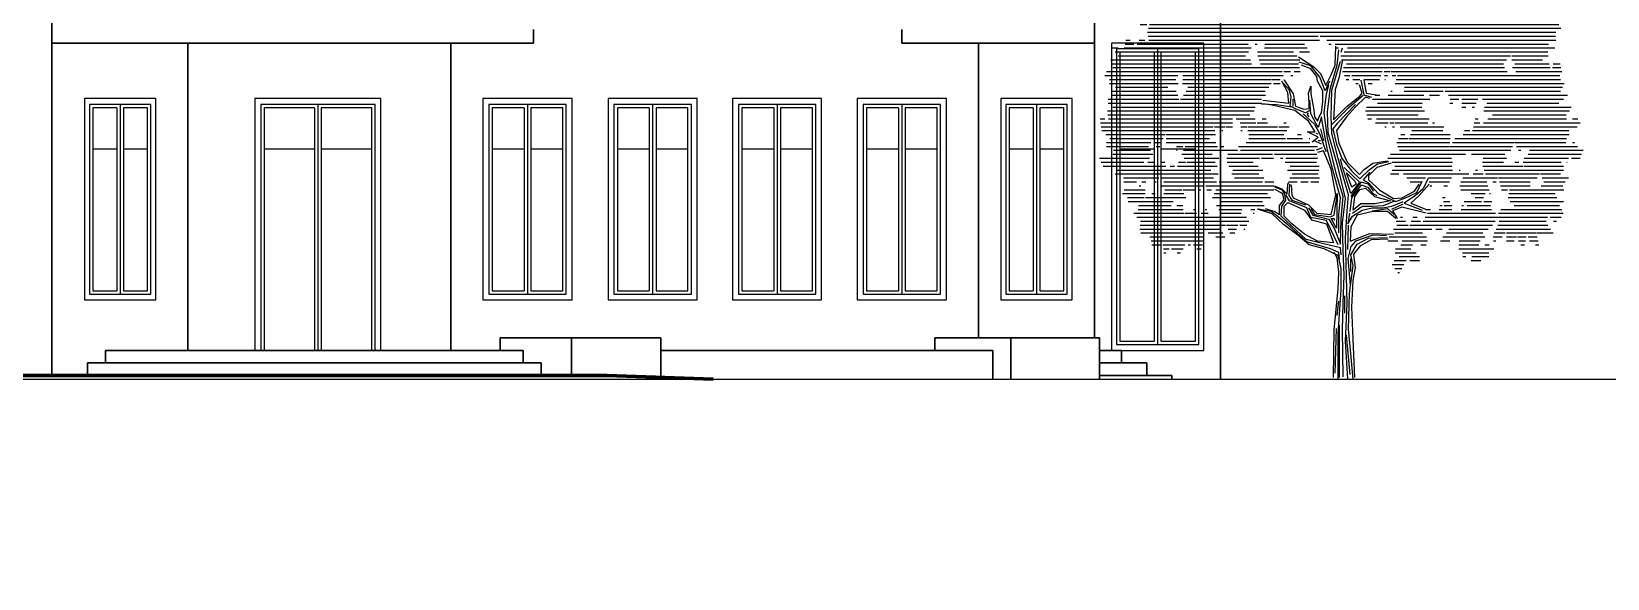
# Model space of a CAD drawing. Header units: inches. Extents: x -634 to 3638, y -6930911 to 5552.
# Drawn here: x 2201.19 to 2219.44, y 3390.97 to 3397.31 of the extents above; entities that cross this region are included whole.
import ezdxf

# ---------------------------------------------------------------- set-up
doc = ezdxf.new("R2010")
doc.units = ezdxf.units.IN
doc.header["$MEASUREMENT"] = 0
doc.linetypes.add('Dashed', pattern=[1128.888893, 564.444447, -564.444447])
doc.layers.add('derevo', color=7, linetype='Continuous')
doc.layers.add('развертка', color=7, linetype='Continuous')
for name, color, linetype, lineweight in [('ELEV', 134, 'Continuous', 18), ('WALLS', 7, 'Continuous', 70), ('фасады', 7, 'Continuous', 30), ('фасады2', 7, 'Continuous', 25)]:
    doc.layers.add(name, color=color, linetype=linetype, lineweight=lineweight)

# ---------------------------------------------------------------- blocks, each defined once
blk = doc.blocks.new('*X21')
at = {"color": 0, "linetype": 'ByBlock'}
for p, q in [((166.432, 82), (166.792, 82)), ((166.547, 82.1), (166.704, 82.1)), ((166.979, 82), (167.153, 82)), ((167.079, 82.1), (167.119, 82.1)), ((167.199, 82), (167.701, 82)), ((167.268, 82.1), (167.735, 82.1)), ((167.338, 82.2), (167.349, 82.2)), ((167.454, 82.2), (167.692, 82.2)), ((167.527, 82.3), (167.616, 82.3)), ((167.933, 82), (168.284, 82)), ((167.979, 82.1), (168.232, 82.1)), ((168.068, 82.2), (168.08, 82.2)), ((168.321, 82), (168.918, 82)), ((168.365, 82.1), (168.744, 82.1)), ((168.409, 82.2), (168.702, 82.2)), ((168.595, 82.3), (168.659, 82.3)), ((169.076, 82), (169.723, 82)), ((169.153, 82.1), (169.26, 82.1)), ((169.506, 82.1), (169.719, 82.1)), ((165.47, 81.6), (168.774, 81.6)), ((165.57, 81.7), (165.661, 81.7)), ((165.749, 81.7), (166.132, 81.7)), ((165.839, 81.8), (166.032, 81.8)), ((166.26, 81.7), (168.903, 81.7)), ((166.335, 81.8), (168.908, 81.8)), ((166.352, 81.9), (166.826, 81.9)), ((166.879, 81.9), (167.822, 81.9)), ((167.978, 81.9), (168.913, 81.9)), ((168.878, 81.6), (168.918, 81.6)), ((168.998, 81.6), (169.794, 81.6)), ((168.999, 81.9), (169.688, 81.9)), ((169.014, 81.8), (169.653, 81.8)), ((169.031, 81.7), (169.681, 81.7)), ((169.809, 81.6), (170.085, 81.6)), ((169.83, 81.7), (170.052, 81.7)), ((169.85, 81.8), (170.018, 81.8)), ((170.22, 81.6), (170.325, 81.6)), ((170.421, 81.6), (170.579, 81.6)), ((164.432, 81.2), (164.462, 81.2)), ((164.813, 81.2), (165.101, 81.2)), ((164.823, 81.3), (165.119, 81.3)), ((164.833, 81.4), (165.072, 81.4)), ((165.233, 81.2), (171.234, 81.2)), ((165.321, 81.3), (170.979, 81.3)), ((165.46, 81.5), (168.908, 81.5)), ((165.573, 81.4), (170.616, 81.4)), ((168.94, 81.5), (170.325, 81.5)), ((170.355, 81.5), (170.627, 81.5)), ((170.642, 81.4), (170.94, 81.4)), ((170.776, 81.5), (170.878, 81.5)), ((171.088, 81.3), (171.222, 81.3)), ((171.331, 81.2), (171.675, 81.2)), ((171.393, 81.3), (171.598, 81.3)), ((163.961, 80.8), (164.34, 80.8)), ((164.011, 80.9), (164.133, 80.9)), ((164.061, 81), (164.073, 81)), ((164.231, 80.9), (164.254, 80.9)), ((164.367, 80.8), (171.668, 80.8)), ((164.431, 80.9), (171.587, 80.9)), ((164.46, 81.1), (164.748, 81.1)), ((164.487, 81), (171.637, 81)), ((164.803, 81.1), (171.246, 81.1)), ((171.268, 81.1), (171.675, 81.1)), ((171.793, 80.8), (172.293, 80.8)), ((171.872, 80.9), (172.376, 80.9)), ((172.081, 81), (172.39, 81)), ((172.11, 81.1), (172.139, 81.1)), ((172.272, 81.1), (172.364, 81.1)), ((163.432, 80.4), (163.454, 80.4)), ((163.535, 80.4), (164.02, 80.4)), ((163.555, 80.5), (163.914, 80.5)), ((163.575, 80.6), (163.707, 80.6)), ((163.596, 80.7), (163.635, 80.7)), ((163.773, 80.6), (163.808, 80.6)), ((163.971, 80.7), (172.466, 80.7)), ((163.994, 80.6), (172.383, 80.6)), ((164.018, 80.5), (172.3, 80.5)), ((164.041, 80.4), (172.307, 80.4)), ((172.402, 80.4), (172.6, 80.4)), ((163.262, 80.1), (172.42, 80.1)), ((163.345, 80), (172.22, 80)), ((163.44, 80.3), (172.6, 80.3)), ((163.448, 80.2), (172.52, 80.2)), ((172.296, 80), (172.32, 80)), ((172.524, 80), (172.683, 80)), ((172.883, 80), (172.967, 80)), ((163.219, 79.7), (173.292, 79.7)), ((163.283, 79.6), (173.259, 79.6)), ((163.302, 79.8), (172.252, 79.8)), ((163.428, 79.9), (172.236, 79.9)), ((172.255, 79.8), (172.98, 79.8)), ((172.366, 79.9), (172.973, 79.9)), ((173.253, 79.8), (173.325, 79.8)), ((162.825, 79.2), (173.446, 79.2)), ((162.837, 79.3), (173.46, 79.3)), ((162.866, 79.4), (163.049, 79.4)), ((162.895, 79.5), (162.958, 79.5)), ((163.121, 79.4), (173.475, 79.4)), ((163.148, 79.5), (173.226, 79.5)), ((162.874, 79.1), (163.044, 79.1)), ((163.065, 78.9), (173.423, 78.9)), ((163.08, 78.8), (167.394, 78.8)), ((163.086, 79), (173.554, 79)), ((163.112, 79.1), (173.5, 79.1)), ((167.449, 78.8), (173.422, 78.8)), ((162.172, 78.5), (162.317, 78.5)), ((162.246, 78.4), (162.44, 78.4)), ((162.449, 78.4), (165.625, 78.4)), ((162.472, 78.5), (165.698, 78.5)), ((162.494, 78.6), (162.719, 78.6)), ((162.517, 78.7), (162.627, 78.7)), ((162.798, 78.6), (165.62, 78.6)), ((162.856, 78.7), (162.995, 78.7)), ((163.094, 78.7), (167.426, 78.7)), ((165.798, 78.6), (165.849, 78.6)), ((165.855, 78.4), (166.767, 78.4)), ((166.032, 78.5), (167.114, 78.5)), ((166.041, 78.6), (167.051, 78.6)), ((166.921, 78.4), (167.177, 78.4)), ((167.618, 78.7), (173.427, 78.7)), ((167.668, 78.6), (167.729, 78.6)), ((167.823, 78.6), (173.243, 78.6)), ((167.855, 78.5), (167.909, 78.5)), ((168.054, 78.4), (173.222, 78.4)), ((168.137, 78.5), (173.404, 78.5)), ((162.131, 78.2), (165.674, 78.2)), ((162.163, 78.1), (165.702, 78.1)), ((162.181, 78), (166.918, 78)), ((162.32, 78.3), (165.551, 78.3)), ((165.865, 78.3), (166.85, 78.3)), ((165.895, 78.2), (166.933, 78.2)), ((165.929, 78.1), (166.896, 78.1)), ((167.971, 78.3), (172.279, 78.3)), ((167.987, 78.2), (172.177, 78.2)), ((168.035, 78), (172.121, 78)), ((168.114, 78.1), (172.102, 78.1)), ((172.311, 78.3), (173.236, 78.3)), ((172.311, 78.2), (173.09, 78.2)), ((172.33, 78), (173.283, 78)), ((172.39, 78.1), (173.261, 78.1)), ((173.34, 78), (173.556, 78)), ((173.361, 78.1), (173.534, 78.1)), ((161.977, 77.8), (163.837, 77.8)), ((162.022, 77.9), (163.957, 77.9)), ((162.101, 77.7), (163.78, 77.7)), ((162.101, 77.6), (163.842, 77.6)), ((163.953, 77.6), (166.204, 77.6)), ((163.957, 77.7), (166.204, 77.7)), ((163.962, 77.8), (166.506, 77.8)), ((163.968, 77.9), (166.48, 77.9)), ((166.22, 77.7), (166.433, 77.7)), ((166.265, 77.6), (166.432, 77.6)), ((166.524, 77.9), (166.695, 77.9)), ((166.526, 77.7), (166.532, 77.7)), ((166.701, 77.8), (166.754, 77.8)), ((166.788, 77.9), (166.94, 77.9)), ((168.015, 77.9), (169.023, 77.9)), ((168.06, 77.8), (168.202, 77.8)), ((168.104, 77.7), (168.175, 77.7)), ((168.25, 77.8), (168.986, 77.8)), ((168.275, 77.7), (168.449, 77.7)), ((168.355, 77.6), (168.414, 77.6)), ((168.556, 77.7), (168.948, 77.7)), ((168.663, 77.6), (168.764, 77.6)), ((169.066, 77.9), (169.211, 77.9)), ((169.078, 77.8), (169.157, 77.8)), ((169.09, 77.7), (169.103, 77.7)), ((169.237, 77.9), (169.433, 77.9)), ((169.274, 77.8), (169.364, 77.8)), ((169.347, 77.6), (173.64, 77.6)), ((169.377, 77.7), (173.549, 77.7)), ((169.407, 77.8), (173.525, 77.8)), ((169.437, 77.9), (172.193, 77.9)), ((172.412, 77.9), (173.305, 77.9)), ((173.318, 77.9), (173.578, 77.9)), ((162.064, 77.2), (163.863, 77.2)), ((162.138, 77.3), (163.837, 77.3)), ((162.16, 77.4), (163.794, 77.4)), ((162.252, 77.5), (163.577, 77.5)), ((163.903, 77.2), (165.958, 77.2)), ((163.974, 77.3), (166.058, 77.3)), ((164.045, 77.4), (166.046, 77.4)), ((164.087, 77.5), (166.144, 77.5)), ((168.774, 77.2), (170.23, 77.2)), ((168.844, 77.3), (168.96, 77.3)), ((169.171, 77.3), (170.076, 77.3)), ((169.241, 77.4), (169.277, 77.4)), ((169.58, 77.4), (170.57, 77.4)), ((169.588, 77.5), (173.594, 77.5)), ((170.22, 77.3), (170.47, 77.3)), ((170.619, 77.4), (173.548, 77.4)), ((170.7, 77.3), (173.719, 77.3)), ((170.747, 77.2), (170.962, 77.2)), ((171.039, 77.2), (171.45, 77.2)), ((171.563, 77.2), (173.625, 77.2)), ((162.045, 76.9), (165.769, 76.9)), ((162.061, 76.8), (165.657, 76.8)), ((162.064, 77.1), (165.969, 77.1)), ((162.185, 77), (165.793, 77)), ((168.599, 76.9), (170.09, 76.9)), ((168.62, 77), (170.022, 77)), ((168.628, 76.8), (169.93, 76.8)), ((168.901, 77.1), (170.038, 77.1)), ((170.737, 77.1), (170.815, 77.1)), ((171.039, 77.1), (171.407, 77.1)), ((171.039, 77), (171.142, 77)), ((171.299, 77), (171.363, 77)), ((171.401, 76.8), (171.408, 76.8)), ((171.602, 76.9), (173.77, 76.9)), ((171.613, 77), (173.818, 77)), ((171.675, 77.1), (173.506, 77.1)), ((171.815, 76.8), (173.686, 76.8)), ((161.859, 76.7), (161.979, 76.7)), ((161.875, 76.6), (165.221, 76.6)), ((161.891, 76.5), (164.732, 76.5)), ((161.907, 76.4), (164.776, 76.4)), ((162.076, 76.7), (165.221, 76.7)), ((164.762, 76.5), (165.029, 76.5)), ((164.948, 76.4), (164.978, 76.4)), ((165.05, 76.5), (165.221, 76.5)), ((165.312, 76.7), (165.797, 76.7)), ((165.414, 76.6), (165.814, 76.6)), ((165.434, 76.5), (165.583, 76.5)), ((165.434, 76.4), (165.47, 76.4)), ((165.607, 76.5), (166.364, 76.5)), ((165.607, 76.4), (166.602, 76.4)), ((165.843, 76.6), (166.113, 76.6)), ((165.977, 76.7), (166.072, 76.7)), ((166.4, 76.5), (166.661, 76.5)), ((166.526, 76.6), (166.586, 76.6)), ((168.657, 76.7), (168.745, 76.7)), ((168.85, 76.6), (168.957, 76.6)), ((168.877, 76.7), (170.214, 76.7)), ((168.958, 76.6), (169.172, 76.6)), ((169.089, 76.5), (169.121, 76.5)), ((169.215, 76.6), (169.327, 76.6)), ((169.282, 76.5), (169.336, 76.5)), ((169.351, 76.6), (170.174, 76.6)), ((169.479, 76.5), (170.585, 76.5)), ((169.775, 76.4), (170.558, 76.4)), ((170.295, 76.6), (170.344, 76.6)), ((170.612, 76.6), (170.613, 76.6)), ((171.106, 76.4), (171.245, 76.4)), ((171.311, 76.4), (173.758, 76.4)), ((171.334, 76.5), (173.97, 76.5)), ((171.356, 76.6), (171.496, 76.6)), ((171.379, 76.7), (171.452, 76.7)), ((171.588, 76.6), (174.041, 76.6)), ((171.702, 76.7), (173.696, 76.7)), ((173.848, 76.7), (173.987, 76.7)), ((162.003, 76.3), (163.506, 76.3)), ((162.024, 76.1), (162.211, 76.1)), ((162.024, 76), (163.086, 76)), ((162.109, 76.2), (163.464, 76.2)), ((162.216, 76.1), (163.145, 76.1)), ((163.241, 76.1), (163.422, 76.1)), ((163.283, 76), (163.38, 76)), ((163.529, 76.3), (164.791, 76.3)), ((163.535, 76.2), (164.639, 76.2)), ((163.541, 76.1), (164.802, 76.1)), ((163.798, 76), (163.962, 76)), ((164.022, 76), (164.837, 76)), ((164.897, 76), (165.004, 76)), ((165.375, 76), (167.382, 76)), ((165.568, 76.1), (167.187, 76.1)), ((165.634, 76.3), (166.523, 76.3)), ((165.638, 76.2), (166.564, 76.2)), ((166.612, 76.2), (167.001, 76.2)), ((166.868, 76.3), (166.962, 76.3)), ((167.166, 76.2), (167.187, 76.2)), ((169.39, 76.1), (170.738, 76.1)), ((169.417, 76), (170.732, 76)), ((169.436, 76.2), (169.669, 76.2)), ((169.49, 76.3), (169.591, 76.3)), ((169.699, 76.2), (170.743, 76.2)), ((169.737, 76.3), (170.748, 76.3)), ((170.741, 76), (172.323, 76)), ((170.804, 76.1), (172.36, 76.1)), ((170.867, 76.2), (171.032, 76.2)), ((171.041, 76.2), (173.694, 76.2)), ((171.074, 76.3), (173.769, 76.3)), ((172.376, 76.1), (173.683, 76.1)), ((172.425, 76), (173.979, 76)), ((173.853, 76.1), (173.902, 76.1)), ((161.844, 75.7), (163.115, 75.7)), ((161.891, 75.6), (162.971, 75.6)), ((162.186, 75.8), (163.201, 75.8)), ((162.197, 75.9), (163.143, 75.9)), ((163.076, 75.6), (163.233, 75.6)), ((163.326, 75.9), (163.338, 75.9)), ((163.412, 75.6), (163.505, 75.6)), ((163.798, 75.9), (163.819, 75.9)), ((163.849, 75.6), (164.032, 75.6)), ((163.936, 75.8), (164.701, 75.8)), ((163.979, 75.9), (165.352, 75.9)), ((163.995, 75.7), (164.878, 75.7)), ((164.064, 75.6), (164.779, 75.6)), ((165.076, 75.7), (165.905, 75.7)), ((165.089, 75.6), (165.743, 75.6)), ((165.099, 75.8), (166.236, 75.8)), ((165.427, 75.9), (167.305, 75.9)), ((165.955, 75.7), (166.262, 75.7)), ((166.291, 75.8), (167.357, 75.8)), ((166.437, 75.7), (166.502, 75.7)), ((166.556, 75.6), (167.352, 75.6)), ((166.574, 75.7), (167.382, 75.7)), ((169.163, 75.7), (170.778, 75.7)), ((169.233, 75.8), (171.138, 75.8)), ((169.273, 75.6), (170.808, 75.6)), ((169.463, 75.9), (172.285, 75.9)), ((171.287, 75.8), (172.136, 75.8)), ((171.568, 75.6), (172.098, 75.6)), ((171.585, 75.7), (172.176, 75.7)), ((172.388, 75.6), (172.485, 75.6)), ((172.475, 75.9), (172.536, 75.9)), ((172.596, 75.6), (173.56, 75.6)), ((172.624, 75.7), (173.749, 75.7)), ((172.724, 75.8), (174.082, 75.8)), ((172.757, 75.9), (174.119, 75.9)), ((173.704, 75.6), (173.716, 75.6)), ((173.823, 75.7), (174.045, 75.7)), ((161.938, 75.5), (162.303, 75.5)), ((162.241, 75.3), (164.855, 75.3)), ((162.277, 75.4), (163.56, 75.4)), ((162.312, 75.5), (163.533, 75.5)), ((162.451, 75.2), (163.355, 75.2)), ((163.427, 75.2), (164.739, 75.2)), ((163.575, 75.4), (164.669, 75.4)), ((163.638, 75.5), (163.749, 75.5)), ((163.823, 75.5), (164.835, 75.5)), ((165.13, 75.5), (165.869, 75.5)), ((165.204, 75.3), (165.888, 75.3)), ((165.229, 75.4), (165.988, 75.4)), ((165.273, 75.2), (166.014, 75.2)), ((166.62, 75.4), (167.412, 75.4)), ((166.677, 75.2), (167.43, 75.2)), ((166.682, 75.5), (167.418, 75.5)), ((166.737, 75.3), (167.399, 75.3)), ((169.232, 75.3), (169.444, 75.3)), ((169.273, 75.4), (170.8, 75.4)), ((169.341, 75.5), (170.789, 75.5)), ((169.558, 75.3), (171.22, 75.3)), ((169.643, 75.2), (170.122, 75.2)), ((170.199, 75.2), (170.78, 75.2)), ((170.971, 75.4), (171, 75.4)), ((171.063, 75.2), (171.947, 75.2)), ((171.33, 75.3), (171.582, 75.3)), ((171.39, 75.4), (171.437, 75.4)), ((171.57, 75.5), (172.595, 75.5)), ((171.604, 75.4), (173.625, 75.4)), ((171.638, 75.3), (173.008, 75.3)), ((171.975, 75.2), (172.954, 75.2)), ((172.625, 75.5), (173.623, 75.5)), ((173.035, 75.3), (173.545, 75.3)), ((173.077, 75.2), (173.752, 75.2)), ((162.43, 74.8), (163.002, 74.8)), ((162.466, 75.1), (162.781, 75.1)), ((162.474, 74.9), (163.007, 74.9)), ((162.851, 75), (162.893, 75)), ((162.919, 75.1), (163.021, 75.1)), ((163.175, 74.8), (163.255, 74.8)), ((163.223, 75.1), (163.28, 75.1)), ((163.406, 75), (164.465, 75)), ((163.475, 74.8), (163.984, 74.8)), ((163.479, 75.1), (164.813, 75.1)), ((163.505, 74.9), (163.935, 74.9)), ((163.959, 74.9), (164.275, 74.9)), ((164.355, 74.9), (164.419, 74.9)), ((164.54, 75), (166.274, 75)), ((164.573, 74.9), (164.691, 74.9)), ((164.757, 74.8), (166.109, 74.8)), ((164.8, 74.9), (166.268, 74.9)), ((164.885, 75.1), (165.98, 75.1)), ((166.044, 75.1), (166.268, 75.1)), ((166.642, 75.1), (166.858, 75.1)), ((166.956, 75.1), (167.144, 75.1)), ((167.207, 75.1), (167.408, 75.1)), ((169.727, 75.1), (170.022, 75.1)), ((170.212, 75.1), (170.727, 75.1)), ((170.225, 75), (170.281, 75)), ((170.58, 75), (170.674, 75)), ((170.99, 75), (171.704, 75)), ((171.012, 75.1), (171.673, 75.1)), ((171.016, 74.9), (171.735, 74.9)), ((171.279, 74.8), (171.635, 74.8)), ((171.745, 74.8), (171.766, 74.8)), ((171.827, 75.1), (171.913, 75.1)), ((171.999, 75.1), (172.778, 75.1)), ((172.023, 75), (172.775, 75)), ((172.046, 74.9), (172.198, 74.9)), ((172.235, 74.8), (173.409, 74.8)), ((172.249, 74.9), (173.633, 74.9)), ((173.055, 75), (173.605, 75)), ((173.12, 75.1), (173.667, 75.1)), ((162.555, 74.7), (162.976, 74.7)), ((162.57, 74.6), (163.713, 74.6)), ((162.83, 74.4), (163.973, 74.4)), ((162.834, 74.5), (163.663, 74.5)), ((163.014, 74.7), (163.399, 74.7)), ((163.416, 74.7), (164.033, 74.7)), ((163.812, 74.5), (163.96, 74.5)), ((164.228, 74.4), (164.283, 74.4)), ((164.526, 74.4), (164.559, 74.4)), ((164.715, 74.7), (166.183, 74.7)), ((164.819, 74.5), (166.021, 74.5)), ((164.871, 74.4), (165.455, 74.4)), ((164.896, 74.6), (165.982, 74.6)), ((165.69, 74.4), (165.791, 74.4)), ((170.124, 74.4), (170.249, 74.4)), ((170.464, 74.4), (170.787, 74.4)), ((170.486, 74.5), (170.541, 74.5)), ((170.552, 74.7), (170.617, 74.7)), ((170.572, 74.6), (170.736, 74.6)), ((170.593, 74.5), (170.787, 74.5)), ((171.026, 74.4), (171.793, 74.4)), ((171.037, 74.5), (171.08, 74.5)), ((171.104, 74.6), (171.543, 74.6)), ((171.173, 74.5), (171.771, 74.5)), ((171.379, 74.7), (171.589, 74.7)), ((171.598, 74.6), (171.805, 74.6)), ((172.027, 74.4), (173.575, 74.4)), ((172.22, 74.7), (173.449, 74.7)), ((172.266, 74.6), (173.622, 74.6)), ((172.368, 74.5), (173.517, 74.5)), ((162.713, 74.3), (163.986, 74.3)), ((162.796, 74.2), (165.575, 74.2)), ((162.876, 74), (165.04, 74)), ((162.888, 74.1), (165.638, 74.1)), ((164.013, 74.3), (164.31, 74.3)), ((164.426, 74.3), (164.603, 74.3)), ((164.926, 74.3), (165.442, 74.3)), ((165.072, 74), (165.36, 74)), ((165.41, 74), (165.588, 74)), ((165.744, 74.3), (165.769, 74.3)), ((169.375, 74.1), (169.61, 74.1)), ((169.394, 74), (169.68, 74)), ((169.486, 74.2), (169.539, 74.2)), ((169.723, 74), (171.82, 74)), ((169.759, 74.1), (169.996, 74.1)), ((169.795, 74.2), (169.906, 74.2)), ((170.06, 74.1), (171.883, 74.1)), ((170.114, 74.2), (173.219, 74.2)), ((170.168, 74.3), (171.893, 74.3)), ((171.954, 74), (173.226, 74)), ((171.972, 74.3), (173.615, 74.3)), ((171.991, 74.1), (173.185, 74.1)), ((173.279, 74.2), (173.56, 74.2)), ((173.368, 74.1), (173.447, 74.1)), ((162.865, 73.9), (164.602, 73.9)), ((162.896, 73.8), (164.489, 73.8)), ((163.122, 73.7), (164.489, 73.7)), ((163.156, 73.6), (164.489, 73.6)), ((164.604, 73.9), (164.923, 73.9)), ((164.604, 73.8), (164.974, 73.8)), ((164.795, 73.7), (165.024, 73.7)), ((165.11, 73.9), (165.321, 73.9)), ((165.157, 73.8), (165.281, 73.8)), ((165.51, 73.9), (165.538, 73.9)), ((169.162, 73.6), (169.415, 73.6)), ((169.194, 73.7), (170.142, 73.7)), ((169.306, 73.9), (170.278, 73.9)), ((169.344, 73.8), (170.042, 73.8)), ((169.524, 73.6), (170.172, 73.6)), ((170.385, 73.9), (170.545, 73.9)), ((170.5, 73.6), (170.736, 73.6)), ((170.561, 73.7), (171.627, 73.7)), ((170.655, 73.8), (171.571, 73.8)), ((170.713, 73.9), (171.709, 73.9)), ((170.975, 73.6), (171.504, 73.6)), ((171.835, 73.7), (172.062, 73.7)), ((171.846, 73.6), (171.901, 73.6)), ((171.858, 73.8), (172.14, 73.8)), ((171.913, 73.9), (172.908, 73.9)), ((172.174, 73.8), (172.694, 73.8)), ((172.174, 73.7), (172.429, 73.7)), ((172.174, 73.6), (172.368, 73.6)), ((172.454, 73.7), (172.674, 73.7)), ((172.482, 73.6), (172.655, 73.6)), ((172.697, 73.8), (172.931, 73.8)), ((172.726, 73.7), (172.953, 73.7)), ((172.755, 73.6), (172.976, 73.6)), ((172.908, 73.9), (173.291, 73.9)), ((172.945, 73.8), (173.356, 73.8)), ((163.172, 73.5), (163.399, 73.5)), ((163.453, 73.5), (164.014, 73.5)), ((163.467, 73.4), (163.613, 73.4)), ((163.482, 73.3), (163.533, 73.3)), ((163.669, 73.4), (163.968, 73.4)), ((163.815, 73.3), (163.899, 73.3)), ((164.095, 73.5), (164.157, 73.5)), ((164.234, 73.5), (164.462, 73.5)), ((164.319, 73.4), (164.423, 73.4)), ((169.352, 73.3), (169.886, 73.3)), ((169.357, 73.4), (169.744, 73.4)), ((169.448, 73.2), (169.963, 73.2)), ((169.492, 73.5), (169.787, 73.5)), ((170, 73.5), (170.137, 73.5)), ((170.961, 73.4), (171.849, 73.4)), ((170.968, 73.5), (171.476, 73.5)), ((171.059, 73.3), (171.724, 73.3)), ((171.066, 73.2), (171.146, 73.2)), ((171.295, 73.2), (171.729, 73.2)), ((171.626, 73.5), (171.734, 73.5)), ((172.536, 73.5), (172.635, 73.5)), ((172.913, 73.5), (172.998, 73.5)), ((169.271, 73), (169.57, 73)), ((169.325, 73.1), (169.625, 73.1)), ((169.342, 72.9), (169.515, 72.9)), ((169.414, 72.8), (169.46, 72.8)), ((169.718, 73.1), (169.966, 73.1)), ((171.275, 73.1), (171.527, 73.1))]:
    blk.add_line(p, q, dxfattribs=at)

msp = doc.modelspace()

# ---------------------------------------------------------------- hatches: boundary and pattern name
at = {"layer": 'ELEV', "linetype": 'Continuous'}
h = msp.add_hatch(dxfattribs=at)
h.set_pattern_fill('ANSI31', color=256, scale=0.01044, style=0)
h.set_pattern_definition([(45, (1262.311104, 3366.587935), (-0.02343928418428, 0.02343928418428), [])])
edge = h.paths.add_edge_path()
edge.add_ellipse((1445.78234, 3471.96182), major_axis=(0, 6932302.83262), ratio=0.00000001506, start_angle=89.999976115149, end_angle=270.000023884851)
edge.add_line((1445.67794, 3474.85168), (1445.67794, 3528.48347))
edge.add_line((1445.67794, 3528.48347), (1445.88675, 3528.48347))
edge.add_line((1445.88675, 3528.48347), (1445.88675, 3474.85168))

# ---------------------------------------------------------------- linework, layer by layer
at = {"layer": 'derevo', "color": 0}
for p, q in [((2216.2826, 3396.91969), (2216.29008, 3397.13969)), ((2216.30803, 3396.91969), (2216.32598, 3397.09629)), ((2216.35291, 3397.06935), (2216.36937, 3397.12173)), ((2215.85924, 3397.01697), (2216.03576, 3396.90173)), ((2216.00136, 3396.91071), (2215.86821, 3396.95561)), ((2216.00136, 3396.87629), (2215.89514, 3396.91969)), ((2216.10608, 3396.77901), (2216.00136, 3396.91071)), ((2216.03576, 3396.90173), (2216.11505, 3396.82391)), ((2216.22875, 3396.65629), (2216.30803, 3396.91969)), ((2216.23772, 3396.80595), (2216.2826, 3396.91969)), ((2216.2467, 3396.62935), (2216.34394, 3396.96459)), ((2216.36937, 3396.98105), (2216.32598, 3396.77003)), ((2215.73657, 3396.60391), (2215.66626, 3396.73561)), ((2215.75452, 3396.62935), (2215.68421, 3396.70867)), ((2215.69319, 3396.74459), (2215.7979, 3396.58595)), ((2216.07167, 3396.78799), (2216.00136, 3396.87629)), ((2216.07915, 3396.73561), (2216.07167, 3396.78799)), ((2216.14198, 3396.62037), (2216.07915, 3396.73561)), ((2216.16741, 3396.62037), (2216.10608, 3396.77901)), ((2216.11505, 3396.82391), (2216.17639, 3396.68323)), ((2216.21977, 3396.73561), (2216.16741, 3396.62037)), ((2216.17639, 3396.68323), (2216.23772, 3396.80595)), ((2216.32598, 3396.77003), (2216.2826, 3396.63833)), ((2216.5803, 3396.74459), (2216.6162, 3396.57697)), ((2216.6162, 3396.74459), (2216.64163, 3396.59493)), ((2215.74554, 3396.47969), (2215.73657, 3396.60391)), ((2215.77247, 3396.55003), (2215.75452, 3396.62935)), ((2215.7635, 3396.44527), (2215.77247, 3396.55003)), ((2215.7979, 3396.58595), (2215.82483, 3396.44527)), ((2215.7979, 3396.44527), (2215.7979, 3396.52459)), ((2215.97443, 3396.59493), (2216.00136, 3396.67425)), ((2215.9834, 3396.48867), (2215.97443, 3396.59493)), ((2216.00136, 3396.67425), (2216.00136, 3396.58595)), ((2216.00136, 3396.58595), (2216.03576, 3396.40187)), ((2216.14198, 3396.49765), (2216.14198, 3396.62037)), ((2216.15843, 3396.36595), (2216.18536, 3396.58595)), ((2216.18536, 3396.58595), (2216.21229, 3396.69071)), ((2216.19434, 3396.38391), (2216.22875, 3396.65629)), ((2216.23772, 3396.32255), (2216.2467, 3396.62935)), ((2216.2826, 3396.63833), (2216.26465, 3396.28663)), ((2216.60723, 3396.56799), (2216.42322, 3396.40935)), ((2216.42322, 3396.44527), (2216.57132, 3396.55901)), ((2216.63416, 3396.55003), (2216.51896, 3396.43629)), ((2216.59825, 3396.59493), (2216.56384, 3396.69071)), ((2216.57132, 3396.55901), (2216.59825, 3396.59493)), ((2216.6162, 3396.57697), (2216.70447, 3396.55003)), ((2216.68651, 3396.53357), (2216.63416, 3396.55003)), ((2216.64163, 3396.59493), (2216.75683, 3396.57697)), ((2215.42989, 3396.47221), (2215.60492, 3396.46323)), ((2215.44635, 3396.51561), (2215.74554, 3396.47969)), ((2215.55256, 3396.45425), (2215.44635, 3396.47221)), ((2215.81586, 3396.39289), (2215.55256, 3396.45425)), ((2215.60492, 3396.46323), (2215.78145, 3396.43629)), ((2215.83381, 3396.40935), (2215.7635, 3396.44527)), ((2215.97443, 3396.26867), (2215.81586, 3396.39289)), ((2215.82483, 3396.44527), (2215.92207, 3396.40935)), ((2215.93853, 3396.36595), (2215.83381, 3396.40935)), ((2215.91309, 3396.35697), (2216.04474, 3396.23425)), ((2215.92207, 3396.40935), (2215.9834, 3396.41833)), ((2216.00136, 3396.40187), (2215.93853, 3396.36595)), ((2215.96545, 3396.34799), (2215.97443, 3396.36595)), ((2215.9834, 3396.32255), (2215.96545, 3396.34799)), ((2215.9834, 3396.41833), (2215.9834, 3396.48867)), ((2216.00136, 3396.35697), (2215.99238, 3396.51561)), ((2216.08812, 3396.19833), (2216.00136, 3396.35697)), ((2216.03576, 3396.40187), (2216.04474, 3396.32255)), ((2216.0971, 3396.32255), (2216.12403, 3396.36595)), ((2216.12403, 3396.36595), (2216.14198, 3396.49765)), ((2216.19434, 3396.07561), (2216.15843, 3396.36595)), ((2216.20331, 3396.13697), (2216.19434, 3396.38391)), ((2216.42322, 3396.40935), (2216.23772, 3396.22527)), ((2216.26465, 3396.28663), (2216.42322, 3396.44527)), ((2216.51896, 3396.46323), (2216.30803, 3396.24323)), ((2216.51896, 3396.43629), (2216.41425, 3396.32255)), ((2216.05372, 3396.14595), (2215.97443, 3396.26867)), ((2216.04474, 3396.32255), (2216.07915, 3396.26867)), ((2216.04474, 3396.23425), (2216.10608, 3396.11902)), ((2216.07915, 3396.26867), (2216.0971, 3396.32255)), ((2216.12403, 3396.32255), (2216.08812, 3396.19833)), ((2216.11505, 3396.18187), (2216.14946, 3396.04119)), ((2216.133, 3396.26867), (2216.12403, 3396.32255)), ((2216.19434, 3395.93493), (2216.133, 3396.26867)), ((2216.2467, 3396.12799), (2216.23772, 3396.32255)), ((2216.30803, 3396.24323), (2216.25567, 3396.18187)), ((2216.25567, 3396.18187), (2216.29906, 3396.00527)), ((2216.41425, 3396.32255), (2216.29906, 3396.16391)), ((2216.29906, 3396.16391), (2216.32598, 3396.01425)), ((2215.96545, 3396.14595), (2216.05372, 3396.14595)), ((2216.08812, 3396.08459), (2215.96545, 3396.14595)), ((2216.01781, 3396.03221), (2216.08812, 3396.08459)), ((2216.12403, 3396.00527), (2216.04474, 3396.04119)), ((2216.08812, 3396.11902), (2216.06269, 3396.12799)), ((2216.11505, 3396.04119), (2216.08812, 3396.04119)), ((2216.10608, 3396.11902), (2216.17639, 3395.91698)), ((2216.29906, 3395.65358), (2216.19434, 3396.07561)), ((2216.31701, 3395.7329), (2216.20331, 3396.13697)), ((2216.31701, 3395.83766), (2216.2467, 3396.12799)), ((2216.29906, 3396.00527), (2216.36039, 3395.83766)), ((2216.32598, 3396.01425), (2216.42322, 3395.79426)), ((2216.133, 3395.96187), (2216.06269, 3395.93493)), ((2216.14946, 3395.92596), (2216.07915, 3395.908)), ((2216.23772, 3395.71494), (2216.14946, 3395.92596)), ((2216.32598, 3395.45154), (2216.19434, 3395.93493)), ((2216.39629, 3395.56528), (2216.31701, 3395.83766)), ((2216.36937, 3395.74187), (2216.34394, 3395.83017)), ((2216.36039, 3395.83766), (2216.47558, 3395.68949)), ((2216.42322, 3395.79426), (2216.56384, 3395.65358)), ((2216.72092, 3395.78528), (2216.88847, 3395.81221)), ((2216.77478, 3395.7763), (2216.90642, 3395.80323)), ((2216.29008, 3395.41562), (2216.23772, 3395.71494)), ((2216.37834, 3395.39916), (2216.29906, 3395.65358)), ((2216.40527, 3395.37222), (2216.31701, 3395.7329)), ((2216.46661, 3395.43358), (2216.36937, 3395.74187)), ((2216.38732, 3395.7329), (2216.56384, 3395.56528)), ((2216.41425, 3395.67153), (2216.50999, 3395.57426)), ((2216.45763, 3395.5563), (2216.41425, 3395.67153)), ((2216.47558, 3395.68949), (2216.57132, 3395.6012)), ((2216.56384, 3395.65358), (2216.62518, 3395.71494)), ((2216.57132, 3395.6012), (2216.67754, 3395.70596)), ((2216.68651, 3395.68051), (2216.60723, 3395.59222)), ((2216.62518, 3395.71494), (2216.72092, 3395.78528)), ((2216.7658, 3395.7329), (2216.66856, 3395.63562)), ((2216.66856, 3395.63562), (2216.66856, 3395.59222)), ((2216.67754, 3395.70596), (2216.77478, 3395.7763)), ((2216.93185, 3395.78528), (2216.7658, 3395.7329)), ((2215.578, 3395.52188), (2215.66626, 3395.48596)), ((2215.67523, 3395.4695), (2215.58697, 3395.50392)), ((2215.67523, 3395.43358), (2215.58697, 3395.47847)), ((2215.66626, 3395.48596), (2215.72759, 3395.4246)), ((2215.70216, 3395.4246), (2215.67523, 3395.4695)), ((2215.69319, 3395.36324), (2215.67523, 3395.43358)), ((2215.72759, 3395.4246), (2215.73657, 3395.53983)), ((2215.73657, 3395.53983), (2215.74554, 3395.5563)), ((2215.75452, 3395.53983), (2215.74554, 3395.40813)), ((2215.77247, 3395.53086), (2215.78145, 3395.41562)), ((2216.30803, 3395.43358), (2216.29906, 3395.0295)), ((2216.29906, 3395.36324), (2216.30803, 3395.43358)), ((2216.34394, 3395.3812), (2216.32598, 3395.45154)), ((2216.43968, 3395.41562), (2216.39629, 3395.56528)), ((2216.47558, 3395.50392), (2216.45763, 3395.5563)), ((2216.5803, 3395.56528), (2216.46661, 3395.39916)), ((2216.56384, 3395.56528), (2216.46661, 3395.43358)), ((2216.52794, 3395.53983), (2216.47558, 3395.50392)), ((2216.47558, 3395.3812), (2216.58928, 3395.53086)), ((2216.50999, 3395.57426), (2216.52794, 3395.53983)), ((2216.50999, 3395.39916), (2216.57132, 3395.47847)), ((2216.57132, 3395.47847), (2216.63416, 3395.49494)), ((2216.66856, 3395.53983), (2216.5803, 3395.56528)), ((2216.58928, 3395.53086), (2216.65959, 3395.50392)), ((2216.60723, 3395.59222), (2216.66856, 3395.5563)), ((2216.63416, 3395.49494), (2216.73887, 3395.39916)), ((2216.65959, 3395.50392), (2216.72092, 3395.43358)), ((2216.66856, 3395.59222), (2216.80021, 3395.4695)), ((2216.66856, 3395.5563), (2216.78226, 3395.43358)), ((2216.7299, 3395.46052), (2216.66856, 3395.53983)), ((2216.72092, 3395.43358), (2216.7658, 3395.40813)), ((2216.78226, 3395.43358), (2216.98571, 3395.3378)), ((2216.80021, 3395.4695), (2216.95878, 3395.37222)), ((2217.05602, 3395.3812), (2217.20412, 3395.46052)), ((2217.0994, 3395.3812), (2217.23105, 3395.44256)), ((2217.20412, 3395.46052), (2217.25798, 3395.53983)), ((2217.30136, 3395.48596), (2217.2131, 3395.40813)), ((2217.23105, 3395.44256), (2217.29239, 3395.57426)), ((2217.37167, 3395.53983), (2217.25798, 3395.40813)), ((2217.3627, 3395.61017), (2217.30136, 3395.48596)), ((2215.55256, 3395.19712), (2215.38501, 3395.2495)), ((2215.54359, 3395.22256), (2215.39399, 3395.2495)), ((2215.47328, 3395.25848), (2215.58697, 3395.22256)), ((2215.64083, 3395.2929), (2215.69319, 3395.36324)), ((2215.64083, 3395.18814), (2215.64083, 3395.2929)), ((2215.65728, 3395.17018), (2215.66626, 3395.28392)), ((2215.66626, 3395.28392), (2215.71114, 3395.35426)), ((2215.69319, 3395.28392), (2215.73657, 3395.32882)), ((2215.69319, 3395.17018), (2215.69319, 3395.28392)), ((2215.71114, 3395.35426), (2215.70216, 3395.4246)), ((2215.75452, 3395.34528), (2215.71114, 3395.41562)), ((2215.73657, 3395.32882), (2215.7979, 3395.30188)), ((2215.74554, 3395.40813), (2215.78145, 3395.35426)), ((2215.95648, 3395.26746), (2215.75452, 3395.34528)), ((2215.78145, 3395.41562), (2215.7979, 3395.3812)), ((2215.78145, 3395.35426), (2215.93853, 3395.30188)), ((2215.7979, 3395.3812), (2215.97443, 3395.30188)), ((2215.7979, 3395.30188), (2215.92955, 3395.24052)), ((2216.00136, 3395.15222), (2215.95648, 3395.26746)), ((2215.97443, 3395.30188), (2216.07167, 3395.2046)), ((2215.97443, 3395.26746), (2216.02679, 3395.17916)), ((2216.00136, 3395.25848), (2216.04474, 3395.18814)), ((2216.23772, 3395.18814), (2216.29008, 3395.41562)), ((2216.27362, 3395.17916), (2216.29906, 3395.36324)), ((2216.32598, 3395.18814), (2216.34394, 3395.3812)), ((2216.35291, 3395.14324), (2216.37834, 3395.39916)), ((2216.36937, 3395.09086), (2216.40527, 3395.37222)), ((2216.42322, 3395.23154), (2216.43968, 3395.41562)), ((2216.45763, 3395.22256), (2216.47558, 3395.3812)), ((2216.48456, 3395.2046), (2216.59825, 3395.28392)), ((2216.49353, 3395.24052), (2216.50999, 3395.39916)), ((2216.5803, 3395.31086), (2216.49353, 3395.24052)), ((2216.74785, 3395.31086), (2216.5803, 3395.31086)), ((2216.59825, 3395.28392), (2216.71195, 3395.28392)), ((2216.59825, 3395.24052), (2216.71195, 3395.26746)), ((2216.71195, 3395.28392), (2216.84509, 3395.2929)), ((2216.71195, 3395.26746), (2216.83611, 3395.26746)), ((2216.71195, 3395.23154), (2216.88847, 3395.25848)), ((2216.73887, 3395.39916), (2216.92288, 3395.34528)), ((2216.92288, 3395.34528), (2216.74785, 3395.31086)), ((2216.83611, 3395.26746), (2216.94083, 3395.28392)), ((2216.84509, 3395.2929), (2216.97673, 3395.34528)), ((2216.88847, 3395.25848), (2216.96776, 3395.18814)), ((2216.94083, 3395.28392), (2217.07248, 3395.3378)), ((2216.94083, 3395.2495), (2217.07248, 3395.31086)), ((2217.05602, 3395.27494), (2216.94981, 3395.23154)), ((2216.95878, 3395.37222), (2217.05602, 3395.3812)), ((2216.98571, 3395.3378), (2217.0994, 3395.3812)), ((2217.33726, 3395.2046), (2217.05602, 3395.27494)), ((2217.2131, 3395.40813), (2217.08145, 3395.31984)), ((2217.08145, 3395.31984), (2217.29239, 3395.24052)), ((2217.25798, 3395.40813), (2217.16074, 3395.31984)), ((2217.16074, 3395.31984), (2217.32829, 3395.2495)), ((2215.62287, 3395.1612), (2215.54359, 3395.22256)), ((2215.68421, 3395.0729), (2215.55256, 3395.19712)), ((2215.58697, 3395.22256), (2215.64083, 3395.18814)), ((2215.7635, 3395.04746), (2215.62287, 3395.1612)), ((2215.9475, 3394.8978), (2215.65728, 3395.17018)), ((2215.85176, 3394.95018), (2215.68421, 3395.0729)), ((2215.78145, 3395.08188), (2215.69319, 3395.17018)), ((2215.92955, 3394.95916), (2215.78145, 3395.08188)), ((2215.92955, 3395.24052), (2216.00884, 3395.12678)), ((2216.18536, 3395.1178), (2216.00136, 3395.15222)), ((2216.00884, 3395.12678), (2216.18536, 3395.08188)), ((2216.02679, 3395.17916), (2216.21229, 3395.13426)), ((2216.04474, 3395.18814), (2216.22875, 3395.1612)), ((2216.07167, 3395.2046), (2216.23772, 3395.18814)), ((2216.31701, 3394.83644), (2216.18536, 3395.1178)), ((2216.18536, 3395.08188), (2216.26465, 3394.86188)), ((2216.21229, 3395.13426), (2216.27362, 3395.0295)), ((2216.22875, 3395.1612), (2216.27362, 3395.17916)), ((2216.23772, 3395.14324), (2216.27362, 3395.14324)), ((2216.29906, 3395.0295), (2216.23772, 3395.14324)), ((2216.27362, 3395.14324), (2216.27362, 3395.1178)), ((2216.32598, 3394.97712), (2216.32598, 3395.18814)), ((2216.34394, 3394.84542), (2216.35291, 3395.14324)), ((2216.37834, 3394.77508), (2216.36937, 3395.09086)), ((2216.40527, 3394.91576), (2216.42322, 3395.23154)), ((2216.44865, 3395.2046), (2216.4307, 3395.08188)), ((2216.4307, 3395.08188), (2216.48456, 3395.17018)), ((2216.4307, 3394.78256), (2216.43968, 3395.06392)), ((2216.53692, 3395.17916), (2216.46661, 3395.04746)), ((2216.48456, 3395.17018), (2216.59825, 3395.24052)), ((2216.72092, 3395.22256), (2216.53692, 3395.17916)), ((2216.88847, 3395.22256), (2216.72092, 3395.22256)), ((2216.98571, 3395.14324), (2216.88847, 3395.22256)), ((2216.94981, 3395.23154), (2217.00217, 3395.14324)), ((2215.95648, 3394.87086), (2215.7635, 3395.04746)), ((2215.9834, 3394.83644), (2215.85176, 3394.95018)), ((2216.07915, 3394.87984), (2215.92955, 3394.95916)), ((2216.133, 3394.8529), (2215.9475, 3394.8978)), ((2216.27362, 3395.0295), (2216.34394, 3394.84542)), ((2216.41425, 3394.47576), (2216.40527, 3394.91576)), ((2216.46661, 3395.04746), (2216.45763, 3394.87984)), ((2216.45763, 3394.87984), (2216.68651, 3394.96814)), ((2216.72092, 3394.95018), (2216.51896, 3394.87984)), ((2216.53692, 3394.84542), (2216.66856, 3394.91576)), ((2216.5803, 3394.82746), (2216.70447, 3394.8978)), ((2216.66856, 3394.91576), (2216.88847, 3394.92324)), ((2216.68651, 3394.96814), (2216.95878, 3394.95916)), ((2216.70447, 3394.8978), (2216.89745, 3394.90678)), ((2216.8795, 3394.9412), (2216.72092, 3394.95018)), ((2216.04474, 3394.84542), (2215.95648, 3394.87086)), ((2216.15843, 3394.79154), (2215.9834, 3394.83644)), ((2216.22875, 3394.79154), (2216.04474, 3394.84542)), ((2216.26465, 3394.86188), (2216.07915, 3394.87984)), ((2216.34394, 3394.80052), (2216.133, 3394.8529)), ((2216.31701, 3394.71222), (2216.15843, 3394.79154)), ((2216.32598, 3394.74814), (2216.22875, 3394.79154)), ((2216.30803, 3394.68678), (2216.27362, 3394.74814)), ((2216.35291, 3394.56406), (2216.31701, 3394.71222)), ((2216.33496, 3394.66882), (2216.32598, 3394.74814)), ((2216.35291, 3394.7212), (2216.34394, 3394.80052)), ((2216.38732, 3394.48474), (2216.37834, 3394.77508)), ((2216.46661, 3394.81848), (2216.4307, 3394.6778)), ((2216.51896, 3394.87984), (2216.46661, 3394.81848)), ((2216.46661, 3394.7212), (2216.53692, 3394.84542)), ((2216.49353, 3394.59848), (2216.46661, 3394.7212)), ((2216.50101, 3394.73018), (2216.5803, 3394.82746)), ((2216.51896, 3394.57154), (2216.50101, 3394.73018)), ((2216.32598, 3394.51916), (2216.30803, 3394.68678)), ((2216.31701, 3394.3261), (2216.32598, 3394.51916)), ((2216.35291, 3394.31712), (2216.35291, 3394.56406)), ((2216.4307, 3394.6778), (2216.45763, 3394.3695)), ((2216.44865, 3394.27372), (2216.49353, 3394.59848)), ((2216.46661, 3394.52814), (2216.46661, 3394.6778)), ((2216.49353, 3394.42338), (2216.51896, 3394.57154)), ((2216.37834, 3394.15848), (2216.38732, 3394.48474)), ((2216.42322, 3394.15848), (2216.41425, 3394.47576)), ((2216.47558, 3394.11508), (2216.49353, 3394.42338)), ((2216.27362, 3393.85168), (2216.31701, 3394.3261)), ((2216.30803, 3394.0178), (2216.32598, 3394.18542)), ((2216.31701, 3393.80678), (2216.35291, 3394.31712)), ((2216.36937, 3393.85168), (2216.37834, 3394.15848)), ((2216.39629, 3394.04474), (2216.39629, 3394.24678)), ((2216.40527, 3393.71998), (2216.42322, 3394.15848)), ((2216.43968, 3393.86066), (2216.44865, 3394.27372)), ((2216.49353, 3393.74542), (2216.47558, 3394.11508)), ((2216.26465, 3393.29794), (2216.27362, 3393.85168)), ((2216.2826, 3393.35032), (2216.29906, 3393.86814)), ((2216.31701, 3393.27998), (2216.31701, 3393.80678)), ((2216.33496, 3393.29794), (2216.33496, 3393.90406)), ((2216.37834, 3393.30543), (2216.36937, 3393.85168)), ((2216.45763, 3393.33236), (2216.41425, 3393.79032)), ((2216.46661, 3393.5793), (2216.43968, 3393.86066)), ((2216.4307, 3393.27998), (2216.40527, 3393.71998)), ((2216.50999, 3393.29794), (2216.49353, 3393.74542)), ((2216.49353, 3393.27998), (2216.46661, 3393.5793))]:
    msp.add_line(p, q, dxfattribs=at)
at = {"layer": 'WALLS', "color": 7, "ltscale": 100}
for points in [[(2207.85268, 3393.32192), (2199.58313, 3393.32192)], [(2209.08107, 3393.27998), (2207.85268, 3393.32192)]]:
    msp.add_lwpolyline(points, dxfattribs=at)
at = {"layer": 'развертка'}
msp.add_line((1883.34432, 3393.27998), (2396.27892, 3393.27998), dxfattribs=at)
at = {"layer": 'фасады', "color": 7, "linetype": 'Dashed', "ltscale": 100}
for points in [[(2201.42156, 3400.97172), (2201.42156, 3397.17602)], [(2213.49773, 3400.97172), (2213.49773, 3397.17602)], [(2214.95761, 3400.97172), (2214.95761, 3397.17602)], [(2207.00159, 3397.33174), (2207.00159, 3397.17602)], [(2211.26526, 3397.33174), (2211.26526, 3397.17602)], [(2201.42156, 3397.17602), (2201.42156, 3393.32192)], [(2207.00159, 3397.17602), (2201.42156, 3397.17602)], [(2202.99532, 3397.17602), (2202.99532, 3393.6139)], [(2206.04161, 3397.17602), (2206.04161, 3393.6139)], [(2213.49773, 3397.17602), (2211.26526, 3397.17602)], [(2212.15366, 3397.17602), (2212.15366, 3393.75989)], [(2213.49773, 3397.17602), (2213.49773, 3393.75989)], [(2214.95761, 3397.17602), (2214.95761, 3393.27998)], [(2206.88199, 3393.46791), (2206.88199, 3393.6139), (2202.04216, 3393.6139), (2202.04216, 3393.46791)], [(2207.4405, 3393.75989), (2206.61569, 3393.75989), (2206.61569, 3393.6139)], [(2208.47498, 3393.30068), (2208.47498, 3393.75989), (2207.4405, 3393.75989), (2207.4405, 3393.33599)], [(2212.31919, 3393.6139), (2208.47498, 3393.6139)], [(2212.52653, 3393.75989), (2211.64609, 3393.75989), (2211.64609, 3393.6139)], [(2212.31919, 3393.6139), (2212.31919, 3393.27998)], [(2213.55412, 3393.27998), (2213.55412, 3393.75989), (2212.52653, 3393.75989), (2212.52653, 3393.27998)], [(2214.3933, 3393.27998), (2214.3933, 3393.32192), (2214.10132, 3393.32192), (2214.10132, 3393.46791), (2213.80934, 3393.46791), (2213.80934, 3393.6139), (2213.55412, 3393.6139)], [(2207.0874, 3393.32192), (2207.0874, 3393.46791), (2201.83587, 3393.46791), (2201.83587, 3393.32192)], [(2213.80934, 3393.46791), (2213.55412, 3393.46791)], [(2214.10132, 3393.32192), (2213.55412, 3393.32192)]]:
    msp.add_lwpolyline(points, dxfattribs=at)
at = {"layer": 'фасады2', "color": 7, "ltscale": 100}
for p, q in [((2213.75077, 3397.10789), (2213.75077, 3393.68203)), ((2214.70456, 3397.10789), (2213.75077, 3397.10789)), ((2214.70456, 3393.68203), (2214.70456, 3397.10789)), ((2213.7897, 3397.06896), (2213.7897, 3393.72096)), ((2214.18874, 3397.06896), (2213.7897, 3397.06896)), ((2214.66563, 3397.06896), (2214.2666, 3397.06896)), ((2214.66563, 3393.72096), (2214.66563, 3397.06896)), ((2201.85681, 3396.46554), (2201.85681, 3394.26598)), ((2202.56729, 3396.46554), (2201.85681, 3396.46554)), ((2201.89574, 3396.42661), (2201.89574, 3394.30491)), ((2202.17312, 3396.42661), (2201.89574, 3396.42661)), ((2202.52836, 3396.42661), (2202.25098, 3396.42661)), ((2202.52836, 3394.30491), (2202.52836, 3396.42661)), ((2202.56729, 3394.26598), (2202.56729, 3396.46554)), ((2205.16568, 3396.46554), (2203.84205, 3396.46554)), ((2203.84205, 3396.46554), (2203.84205, 3393.6139)), ((2204.46493, 3396.42661), (2203.88098, 3396.42661)), ((2203.88098, 3396.42661), (2203.88098, 3393.6139)), ((2205.12675, 3396.42661), (2204.54279, 3396.42661)), ((2205.12675, 3393.6139), (2205.12675, 3396.42661)), ((2205.16568, 3393.6139), (2205.16568, 3396.46554)), ((2207.37785, 3396.46554), (2206.48181, 3396.46554)), ((2206.48181, 3396.46554), (2206.48181, 3394.26598)), ((2207.33892, 3396.42661), (2206.96876, 3396.42661)), ((2207.33892, 3394.30491), (2207.33892, 3396.42661)), ((2207.37785, 3394.26598), (2207.37785, 3396.46554)), ((2208.82793, 3396.46554), (2207.9319, 3396.46554)), ((2207.9319, 3396.46554), (2207.9319, 3394.26598)), ((2208.789, 3396.42661), (2208.41884, 3396.42661)), ((2208.789, 3394.30491), (2208.789, 3396.42661)), ((2208.82793, 3394.26598), (2208.82793, 3396.46554)), ((2210.26846, 3396.46554), (2209.37242, 3396.46554)), ((2209.37242, 3396.46554), (2209.37242, 3394.26598)), ((2210.22953, 3396.42661), (2209.85937, 3396.42661)), ((2210.22953, 3394.30491), (2210.22953, 3396.42661)), ((2210.26846, 3394.26598), (2210.26846, 3396.46554)), ((2211.71367, 3396.46554), (2210.81763, 3396.46554)), ((2210.81763, 3396.46554), (2210.81763, 3394.26598)), ((2211.67474, 3396.42661), (2211.30458, 3396.42661)), ((2211.67474, 3394.30491), (2211.67474, 3396.42661)), ((2211.71367, 3394.26598), (2211.71367, 3396.46554)), ((2212.47064, 3396.46554), (2212.47064, 3394.26598)), ((2213.18111, 3396.46554), (2212.47064, 3396.46554)), ((2212.50957, 3396.42661), (2212.50957, 3394.30491)), ((2212.78694, 3396.42661), (2212.50957, 3396.42661)), ((2213.14218, 3396.42661), (2212.8648, 3396.42661)), ((2213.14218, 3394.30491), (2213.14218, 3396.42661)), ((2213.18111, 3394.26598), (2213.18111, 3396.46554)), ((2201.85681, 3394.26598), (2202.56729, 3394.26598)), ((2201.89574, 3394.30491), (2202.17312, 3394.30491)), ((2202.25098, 3394.30491), (2202.52836, 3394.30491)), ((2206.48181, 3394.26598), (2207.37785, 3394.26598)), ((2206.96876, 3394.30491), (2207.33892, 3394.30491)), ((2207.9319, 3394.26598), (2208.82793, 3394.26598)), ((2208.41884, 3394.30491), (2208.789, 3394.30491)), ((2209.37242, 3394.26598), (2210.26846, 3394.26598)), ((2209.85937, 3394.30491), (2210.22953, 3394.30491)), ((2210.81763, 3394.26598), (2211.71367, 3394.26598)), ((2211.30458, 3394.30491), (2211.67474, 3394.30491)), ((2212.47064, 3394.26598), (2213.18111, 3394.26598)), ((2212.50957, 3394.30491), (2212.78694, 3394.30491)), ((2212.8648, 3394.30491), (2213.14218, 3394.30491)), ((2213.75077, 3393.68203), (2214.70456, 3393.68203)), ((2213.7897, 3393.72096), (2214.18874, 3393.72096)), ((2214.2666, 3393.72096), (2214.66563, 3393.72096))]:
    msp.add_line(p, q, dxfattribs=at)
for points in [[(2214.76296, 3397.17602), (2213.69238, 3397.17602), (2213.69238, 3393.6139), (2214.76296, 3393.6139)], [(2202.62569, 3396.53367), (2201.79842, 3396.53367), (2201.79842, 3394.19785), (2202.62569, 3394.19785)], [(2205.23381, 3396.53367), (2203.77392, 3396.53367), (2203.77392, 3393.6139), (2205.23381, 3393.6139)], [(2207.44597, 3396.53367), (2206.41368, 3396.53367), (2206.41368, 3394.19785), (2207.44597, 3394.19785)], [(2208.89606, 3396.53367), (2207.86377, 3396.53367), (2207.86377, 3394.19785), (2208.89606, 3394.19785)], [(2210.33659, 3396.53367), (2209.30429, 3396.53367), (2209.30429, 3394.19785), (2210.33659, 3394.19785)], [(2211.7818, 3396.53367), (2210.7495, 3396.53367), (2210.7495, 3394.19785), (2211.7818, 3394.19785)], [(2213.23951, 3396.53367), (2212.41224, 3396.53367), (2212.41224, 3394.19785), (2213.23951, 3394.19785)]]:
    msp.add_lwpolyline(points, close=True, dxfattribs=at)
for points in [[(2214.22767, 3397.10789), (2214.22767, 3393.68203)], [(2214.18874, 3397.06896), (2214.18874, 3393.72096)], [(2214.2666, 3397.06896), (2214.2666, 3393.72096)], [(2202.17312, 3396.42661), (2202.17312, 3394.30491)], [(2202.21205, 3396.46554), (2202.21205, 3394.26598)], [(2202.25098, 3396.42661), (2202.25098, 3394.30491)], [(2204.46493, 3396.42661), (2204.46493, 3393.6139)], [(2204.50386, 3396.46554), (2204.50386, 3393.6139)], [(2204.54279, 3396.42661), (2204.54279, 3393.6139)], [(2206.8909, 3396.42661), (2206.52074, 3396.42661), (2206.52074, 3394.30491), (2206.8909, 3394.30491)], [(2206.8909, 3396.42661), (2206.8909, 3394.30491)], [(2206.92983, 3396.46554), (2206.92983, 3394.26598)], [(2206.96876, 3396.42661), (2206.96876, 3394.30491)], [(2208.34098, 3396.42661), (2207.97083, 3396.42661), (2207.97083, 3394.30491), (2208.34098, 3394.30491)], [(2208.34098, 3396.42661), (2208.34098, 3394.30491)], [(2208.37991, 3396.46554), (2208.37991, 3394.26598)], [(2208.41884, 3396.42661), (2208.41884, 3394.30491)], [(2209.78151, 3396.42661), (2209.41135, 3396.42661), (2209.41135, 3394.30491), (2209.78151, 3394.30491)], [(2209.78151, 3396.42661), (2209.78151, 3394.30491)], [(2209.82044, 3396.46554), (2209.82044, 3394.26598)], [(2209.85937, 3396.42661), (2209.85937, 3394.30491)], [(2211.22672, 3396.42661), (2210.85656, 3396.42661), (2210.85656, 3394.30491), (2211.22672, 3394.30491)], [(2211.22672, 3396.42661), (2211.22672, 3394.30491)], [(2211.26565, 3396.46554), (2211.26565, 3394.26598)], [(2211.30458, 3396.42661), (2211.30458, 3394.30491)], [(2212.78694, 3396.42661), (2212.78694, 3394.30491)], [(2212.82587, 3396.46554), (2212.82587, 3394.26598)], [(2212.8648, 3396.42661), (2212.8648, 3394.30491)], [(2202.25098, 3395.55068), (2202.25098, 3394.30491)], [(2212.8648, 3395.55068), (2212.8648, 3394.30491)]]:
    msp.add_lwpolyline(points, dxfattribs=at)
at = {"layer": 'фасады2', "color": 7, "linetype": 'Dashed', "ltscale": 100}
for points in [[(2201.89574, 3395.94971), (2202.17312, 3395.94971)], [(2202.25098, 3395.94971), (2202.52836, 3395.94971)], [(2203.88098, 3395.94971), (2204.46493, 3395.94971)], [(2204.54279, 3395.94971), (2205.12675, 3395.94971)], [(2206.52074, 3395.94971), (2206.8909, 3395.94971)], [(2206.96876, 3395.94971), (2207.33892, 3395.94971)], [(2207.97083, 3395.94971), (2208.34098, 3395.94971)], [(2208.41884, 3395.94971), (2208.789, 3395.94971)], [(2209.41135, 3395.94971), (2209.78151, 3395.94971)], [(2209.85937, 3395.94971), (2210.22953, 3395.94971)], [(2210.85656, 3395.94971), (2211.22672, 3395.94971)], [(2211.30458, 3395.94971), (2211.67474, 3395.94971)], [(2212.50957, 3395.94971), (2212.78694, 3395.94971)], [(2212.8648, 3395.94971), (2213.14218, 3395.94971)], [(2213.7897, 3395.94971), (2214.18874, 3395.94971)], [(2214.2666, 3395.94971), (2214.66563, 3395.94971)]]:
    msp.add_lwpolyline(points, dxfattribs=at)

# ---------------------------------------------------------------- block references
at = {"layer": 'derevo', "color": 0, "linetype": 'ByBlock', "xscale": 0.4563356729222402, "yscale": 0.4563356729222402, "zscale": 0.4563356729222402}
msp.add_blockref('*X21', (2139.69877, 3361.29673), dxfattribs=at)

doc.saveas('drawing.dxf')
